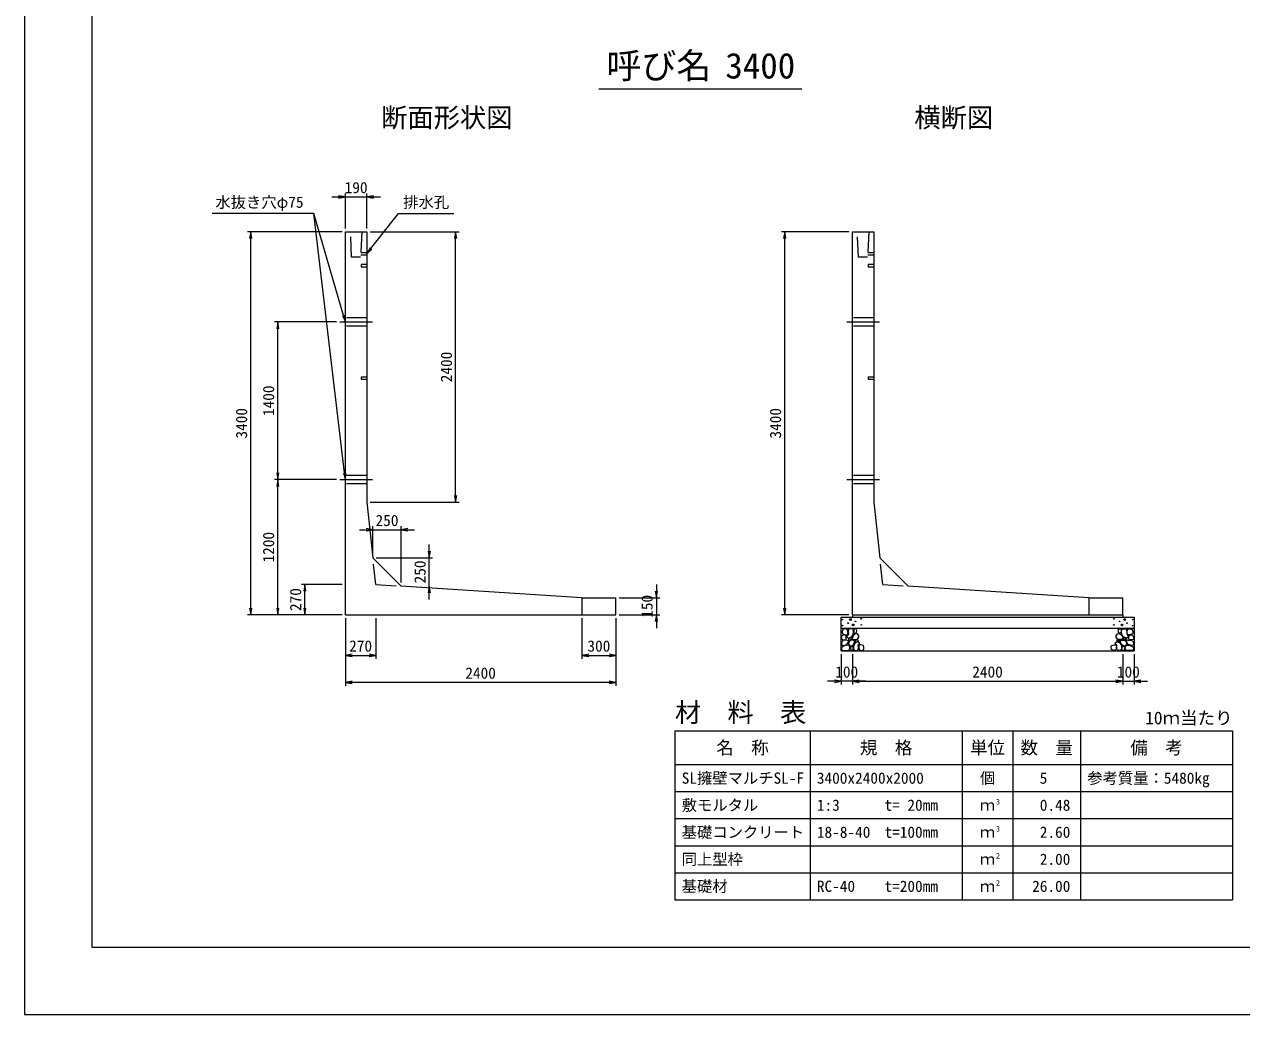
# Model space of a CAD drawing. Units: millimetres at full size, sheet at 1:30. Extents: x 87100 to 112330, y -109759 to -91939.
# Drawn here: x 87100 to 97906, y -109759 to -100967 of the extents above; entities that cross this region are included whole.
import ezdxf
from ezdxf.enums import TextEntityAlignment as Align

# ---------------------------------------------------------------- set-up
doc = ezdxf.new("R2010")
doc.units = ezdxf.units.MM
doc.header["$LTSCALE"] = 30
doc.linetypes.add('CHAIN', pattern=[18.5, 12, -1.5, 3.5, -1.5])
doc.linetypes.add('DASHED_SPACED', pattern=[12, 6, -6])
for name, color, linetype, lineweight in [('D-BMK', 2, 'CHAIN', 13), ('D-DCR-HCHn', 4, 'Continuous', 9), ('D-MTR-FRAM', 7, 'Continuous', 13), ('D-MTR-LINE', 7, 'Continuous', 13), ('D-STR-DIM', 7, 'Continuous', 9), ('D-STR-STRn', 1, 'Continuous', 13), ('D-STR-TXT', 7, 'Continuous', 9), ('D-TTL', 2, 'Continuous', 13), ('D-TTL-TXT', 7, 'Continuous', 13)]:
    doc.layers.add(name, color=color, linetype=linetype, lineweight=lineweight)
doc.layers.add('D-MTR', color=7, linetype='Continuous')
doc.layers.add('D-MTR-TXT', color=7, linetype='Continuous')
doc.styles.add('ＭＳ ゴシック', font='')
doc.styles.get('ＭＳ ゴシック').set_extended_font_data('MS Gothic')

# ---------------------------------------------------------------- blocks, each defined once
blk = doc.blocks.new('open_arrow')
at = {"color": 0, "linetype": 'Continuous', "lineweight": -2}
blk.add_lwpolyline([(7.5, 1.25), (0, 0), (7.5, -1.25)], dxfattribs=at)

msp = doc.modelspace()

# ---------------------------------------------------------------- linework, layer by layer
at = {"layer": 'D-BMK'}
for p, q in [((89900.11, -103608.73), (90190.11, -103608.73)), ((94400.11, -103608.73), (94690.11, -103608.73)), ((89900.11, -105008.73), (90190.11, -105008.73)), ((94400.11, -105008.73), (94690.11, -105008.73))]:
    msp.add_line(p, q, dxfattribs=at)
at = {"layer": 'D-DCR-HCHn'}
for points in [[(94357.39, -106394.92), (94350.46, -106415.72), (94359.7, -106429.59), (94382.82, -106431.9), (94398.6, -106425.13), (94392.06, -106408.79), (94396.69, -106399.54), (94387.44, -106390.3), (94373.57, -106385.67)], [(94401.27, -106471.72), (94418.39, -106446.04), (94416.25, -106439.62), (94392.7, -106433.19), (94371.3, -106435.33), (94356.32, -106448.18), (94354.18, -106463.16), (94356.32, -106478.14), (94373.44, -106482.42)], [(94401.31, -106337.13), (94380.51, -106332.51), (94362.01, -106341.76), (94359.7, -106362.56), (94364.33, -106378.74), (94387.44, -106385.67), (94403.62, -106385.67), (94410.55, -106374.12), (94410.55, -106348.69)], [(94419.8, -106334.82), (94412.87, -106355.62), (94415.18, -106378.74), (94399, -106404.17), (94419.8, -106415.72), (94442.91, -106404.17), (94456.78, -106385.67), (94461.41, -106355.62), (94456.78, -106339.44), (94442.91, -106332.51)], [(94424.42, -106415.72), (94412.87, -106424.97), (94417.49, -106431.9), (94433.67, -106431.9), (94440.6, -106429.59), (94445.23, -106420.35), (94438.29, -106413.41)], [(94459.09, -106390.3), (94447.54, -106418.03), (94456.78, -106429.59), (94484.52, -106429.59), (94496.08, -106424.97), (94507.64, -106408.79), (94507.64, -106394.92), (94496.08, -106376.43), (94482.21, -106374.12)], [(94463.72, -106339.44), (94463.72, -106367.18), (94475.27, -106374.12), (94486.83, -106367.18), (94489.14, -106351), (94486.83, -106337.13), (94470.65, -106332.51)], [(94493.3, -106448.18), (94504, -106439.62), (94499.72, -106433.19), (94484.73, -106433.19), (94478.31, -106435.33), (94474.03, -106443.9), (94480.45, -106450.32)], [(96841.13, -106390.3), (96852.68, -106418.03), (96843.44, -106429.59), (96815.7, -106429.59), (96804.14, -106424.97), (96792.58, -106408.79), (96792.58, -106394.92), (96804.14, -106376.43), (96818.01, -106374.12)], [(96806.92, -106448.18), (96796.22, -106439.62), (96800.5, -106433.19), (96815.49, -106433.19), (96821.91, -106435.33), (96826.19, -106443.9), (96819.77, -106450.32)], [(96836.5, -106339.44), (96836.5, -106367.18), (96824.95, -106374.12), (96813.39, -106367.18), (96811.08, -106351), (96813.39, -106337.13), (96829.57, -106332.51)], [(96880.42, -106334.82), (96887.35, -106355.62), (96885.04, -106378.74), (96901.22, -106404.17), (96880.42, -106415.72), (96857.31, -106404.17), (96843.44, -106385.67), (96838.81, -106355.62), (96843.44, -106339.44), (96857.31, -106332.51)], [(96875.8, -106415.72), (96887.35, -106424.97), (96882.73, -106431.9), (96866.55, -106431.9), (96859.62, -106429.59), (96854.99, -106420.35), (96861.93, -106413.41)], [(96898.96, -106471.72), (96881.83, -106446.04), (96883.97, -106439.62), (96907.52, -106433.19), (96928.92, -106435.33), (96943.9, -106448.18), (96946.04, -106463.16), (96943.9, -106478.14), (96926.78, -106482.42)], [(96898.91, -106337.13), (96919.71, -106332.51), (96938.21, -106341.76), (96940.52, -106362.56), (96935.9, -106378.74), (96912.78, -106385.67), (96896.6, -106385.67), (96889.67, -106374.12), (96889.67, -106348.69)], [(96942.83, -106394.92), (96949.76, -106415.72), (96940.52, -106429.59), (96917.4, -106431.9), (96901.62, -106425.13), (96908.16, -106408.79), (96903.53, -106399.54), (96912.78, -106390.3), (96926.65, -106385.67)], [(94409.83, -106525.22), (94424.81, -106518.8), (94429.09, -106497.4), (94420.53, -106482.42), (94405.55, -106478.14), (94386.28, -106480.28), (94364.88, -106488.84), (94354.18, -106501.68), (94354.18, -106516.66), (94360.6, -106525.22), (94386.28, -106523.08)], [(94461.19, -106471.72), (94471.89, -106446.04), (94463.33, -106435.33), (94437.65, -106435.33), (94426.95, -106439.62), (94416.25, -106454.6), (94416.25, -106467.44), (94426.95, -106484.56), (94439.79, -106486.7)], [(94456.91, -106518.8), (94456.91, -106493.12), (94446.21, -106486.7), (94435.51, -106493.12), (94433.37, -106508.1), (94435.51, -106520.94), (94450.49, -106525.22)], [(94497.58, -106523.08), (94504, -106503.82), (94501.86, -106482.42), (94516.84, -106458.88), (94497.58, -106448.18), (94476.17, -106458.88), (94463.33, -106476), (94459.05, -106503.82), (94463.33, -106518.8), (94476.17, -106525.22)], [(94514.7, -106520.94), (94533.96, -106525.22), (94551.08, -106516.66), (94553.22, -106497.4), (94548.94, -106482.42), (94527.54, -106476), (94512.56, -106476), (94506.14, -106486.7), (94506.14, -106510.24)], [(96785.52, -106520.94), (96766.26, -106525.22), (96749.14, -106516.66), (96747, -106497.4), (96751.28, -106482.42), (96772.68, -106476), (96787.66, -106476), (96794.08, -106486.7), (96794.08, -106510.24)], [(96802.64, -106523.08), (96796.22, -106503.82), (96798.36, -106482.42), (96783.38, -106458.88), (96802.64, -106448.18), (96824.05, -106458.88), (96836.89, -106476), (96841.17, -106503.82), (96836.89, -106518.8), (96824.05, -106525.22)], [(96839.03, -106471.72), (96828.33, -106446.04), (96836.89, -106435.33), (96862.57, -106435.33), (96873.27, -106439.62), (96883.97, -106454.6), (96883.97, -106467.44), (96873.27, -106484.56), (96860.43, -106486.7)], [(96843.31, -106518.8), (96843.31, -106493.12), (96854.01, -106486.7), (96864.71, -106493.12), (96866.85, -106508.1), (96864.71, -106520.94), (96849.73, -106525.22)], [(96890.39, -106525.22), (96875.41, -106518.8), (96871.13, -106497.4), (96879.69, -106482.42), (96894.67, -106478.14), (96913.94, -106480.28), (96935.34, -106488.84), (96946.04, -106501.68), (96946.04, -106516.66), (96939.62, -106525.22), (96913.94, -106523.08)]]:
    msp.add_lwpolyline(points, close=True, dxfattribs=at)
for centre, radius in [((94360.84, -106251.3), 3), ((94361.98, -106304.81), 3), ((94412.4, -106282.97), 3), ((94433.45, -106251.3), 7.5), ((94456.77, -106298.76), 7.5), ((94477.82, -106267.09), 3), ((94528.24, -106245.25), 3), ((94529.38, -106298.76), 3), ((96770.84, -106298.76), 3), ((96771.98, -106245.25), 3), ((96822.4, -106267.09), 3), ((96843.45, -106298.76), 7.5), ((96866.77, -106251.3), 7.5), ((96887.82, -106282.97), 3), ((96938.24, -106304.81), 3), ((96939.38, -106251.3), 3)]:
    msp.add_circle(centre, radius, dxfattribs=at)
at = {"layer": 'D-MTR-FRAM'}
for p, q in [((92875.11, -107238.73), (97825.11, -107238.73)), ((92875.11, -107238.73), (92875.11, -108738.73)), ((97825.11, -107238.73), (97825.11, -108738.73)), ((92875.11, -108738.73), (97825.11, -108738.73))]:
    msp.add_line(p, q, dxfattribs=at)
at = {"layer": 'D-MTR-LINE'}
for p, q in [((94075.11, -107238.73), (94075.11, -108738.73)), ((95425.11, -107238.73), (95425.11, -108738.73)), ((95875.11, -107238.73), (95875.11, -108738.73)), ((96475.11, -107238.73), (96475.11, -108738.73)), ((92875.11, -107538.73), (97825.11, -107538.73)), ((92875.11, -107778.73), (97825.11, -107778.73)), ((92875.11, -108018.73), (97825.11, -108018.73)), ((92875.11, -108258.73), (97825.11, -108258.73)), ((92875.11, -108498.73), (97825.11, -108498.73))]:
    msp.add_line(p, q, dxfattribs=at)
at = {"layer": 'D-STR-DIM'}
for p, q in [((89830.11, -102498.73), (90260.11, -102498.73)), ((89950.11, -102778.73), (89950.11, -102468.73)), ((90140.11, -102778.73), (90140.11, -102468.73)), ((89920.11, -102808.73), (89080.11, -102808.73)), ((89110.11, -106208.73), (89110.11, -102808.73)), ((90170.11, -102808.73), (90958.75, -102808.73)), ((90928.75, -105208.73), (90928.75, -102808.73)), ((94420.11, -102808.73), (93820.11, -102808.73)), ((93850.11, -106208.73), (93850.11, -102808.73)), ((89870.11, -103608.73), (89320.11, -103608.73)), ((89350.11, -105008.73), (89350.11, -103608.73)), ((89870.11, -105008.73), (89320.11, -105008.73)), ((89870.11, -105008.73), (89320.11, -105008.73)), ((89350.11, -106208.73), (89350.11, -105008.73)), ((90170.11, -105208.73), (90958.75, -105208.73)), ((90074.32, -105453.43), (90564.32, -105453.43)), ((90194.32, -105673.43), (90194.32, -105423.43)), ((90444.32, -105923.43), (90444.32, -105423.43)), ((90694.32, -106073.43), (90694.32, -105583.43)), ((90224.32, -105703.43), (90724.32, -105703.43)), ((89920.11, -105938.73), (89560.11, -105938.73)), ((89590.11, -106208.73), (89590.11, -105938.73)), ((92710.11, -105938.73), (92710.11, -106328.73)), ((92380.11, -106058.73), (92740.11, -106058.73)), ((89920.11, -106208.73), (89080.11, -106208.73)), ((89920.11, -106208.73), (89320.11, -106208.73)), ((89920.11, -106208.73), (89560.11, -106208.73)), ((92380.11, -106208.73), (92740.11, -106208.73)), ((94420.11, -106208.73), (93820.11, -106208.73)), ((89950.11, -106238.73), (89950.11, -106838.73)), ((89950.11, -106238.73), (89950.11, -106598.73)), ((90220.11, -106238.73), (90220.11, -106598.73)), ((92050.11, -106238.73), (92050.11, -106598.73)), ((92350.11, -106238.73), (92350.11, -106838.73)), ((92350.11, -106238.73), (92350.11, -106598.73)), ((89950.11, -106568.73), (90220.11, -106568.73)), ((92050.11, -106568.73), (92350.11, -106568.73)), ((94350.11, -106558.73), (94350.11, -106828.73)), ((94450.11, -106558.73), (94450.11, -106828.73)), ((94450.11, -106558.73), (94450.11, -106828.73)), ((96850.11, -106558.73), (96850.11, -106828.73)), ((96850.11, -106558.73), (96850.11, -106828.73)), ((96950.11, -106558.73), (96950.11, -106828.73)), ((92350.11, -106808.73), (89950.11, -106808.73)), ((94570.11, -106798.73), (94230.11, -106798.73)), ((94450.11, -106798.73), (96850.11, -106798.73)), ((96730.11, -106798.73), (97070.11, -106798.73))]:
    msp.add_line(p, q, dxfattribs=at)
for points in [[(89950.11, -105008.73), (89943.05, -104949.14), (89670.11, -102646.51)], [(89950.11, -103608.73), (89933.35, -103551.12), (89670.11, -102646.51)], [(90140.11, -103003.73), (90177.12, -102956.51), (90420.11, -102646.51)]]:
    msp.add_lwpolyline(points, dxfattribs=at)
at = {"layer": 'D-STR-STRn'}
for p, q in [((89950.11, -106208.73), (89950.11, -102808.73)), ((89950.11, -102808.73), (90140.11, -102808.73)), ((90140.11, -102808.73), (90140.11, -105208.73)), ((94450.11, -106208.73), (94450.11, -102808.73)), ((94450.11, -102808.73), (94640.11, -102808.73)), ((94640.11, -102808.73), (94640.11, -105208.73)), ((90140.11, -105208.73), (90194.32, -105703.43)), ((94640.11, -105208.73), (94694.32, -105703.43)), ((90444.32, -105953.43), (90194.32, -105703.43)), ((94944.32, -105953.43), (94694.32, -105703.43)), ((92050.11, -106058.73), (90444.32, -105953.43)), ((96550.11, -106058.73), (94944.32, -105953.43)), ((92050.11, -106058.73), (92350.11, -106058.73)), ((92050.11, -106058.73), (92050.11, -106208.73)), ((92350.11, -106208.73), (92350.11, -106058.73)), ((96550.11, -106058.73), (96850.11, -106058.73)), ((96550.11, -106058.73), (96550.11, -106208.73)), ((96850.11, -106208.73), (96850.11, -106058.73)), ((89950.11, -106208.73), (92350.11, -106208.73)), ((89950.11, -106208.73), (92050.11, -106208.73)), ((94450.11, -106208.73), (94450.11, -106228.73)), ((94450.11, -106208.73), (96850.11, -106208.73)), ((96850.11, -106208.73), (96850.11, -106228.73)), ((94350.11, -106528.73), (94350.11, -106228.73)), ((94350.11, -106228.73), (96950.11, -106228.73)), ((96950.11, -106228.73), (96950.11, -106528.73)), ((94350.11, -106328.73), (96950.11, -106328.73)), ((94350.11, -106528.73), (96950.11, -106528.73))]:
    msp.add_line(p, q, dxfattribs=at)
at = {"layer": 'D-STR-STRn', "linetype": 'DASHED_SPACED'}
for p, q in [((90005.11, -103033.73), (89995.11, -102808.73)), ((90095.11, -102808.73), (90085.11, -103033.73)), ((94505.11, -103033.73), (94495.11, -102808.73)), ((94595.11, -102808.73), (94585.11, -103033.73)), ((90085.11, -103033.73), (90005.11, -103033.73)), ((90086, -103013.73), (90140.11, -103013.73)), ((90086.89, -102993.73), (90140.11, -102993.73)), ((94585.11, -103033.73), (94505.11, -103033.73)), ((94586, -103013.73), (94640.11, -103013.73)), ((94586.89, -102993.73), (94640.11, -102993.73)), ((90140.11, -103571.23), (89950.11, -103571.23)), ((94640.11, -103571.23), (94450.11, -103571.23)), ((90140.11, -103646.23), (89950.11, -103646.23)), ((94640.11, -103646.23), (94450.11, -103646.23)), ((90140.11, -104971.23), (89950.11, -104971.23)), ((94640.11, -104971.23), (94450.11, -104971.23)), ((90140.11, -105046.23), (89950.11, -105046.23)), ((94640.11, -105046.23), (94450.11, -105046.23))]:
    msp.add_line(p, q, dxfattribs=at)
at = {"layer": 'D-STR-STRn', "color": 2, "linetype": 'DASHED_SPACED'}
for p, q in [((90220.11, -105938.73), (90194.32, -105703.43)), ((94720.11, -105938.73), (94694.32, -105703.43)), ((90220.11, -105938.73), (90444.32, -105953.43)), ((94720.11, -105938.73), (94944.32, -105953.43))]:
    msp.add_line(p, q, dxfattribs=at)
at = {"layer": 'D-STR-STRn', "linetype": 'DASHED_SPACED'}
for points in [[(90140.11, -103099.23), (90090.11, -103099.23), (90090.11, -103118.23), (90140.11, -103118.23)], [(94640.11, -103099.23), (94590.11, -103099.23), (94590.11, -103118.23), (94640.11, -103118.23)], [(90140.11, -104099.23), (90090.11, -104099.23), (90090.11, -104118.23), (90140.11, -104118.23)], [(94640.11, -104099.23), (94590.11, -104099.23), (94590.11, -104118.23), (94640.11, -104118.23)]]:
    msp.add_lwpolyline(points, dxfattribs=at)
at = {"layer": 'D-STR-TXT'}
for p, q in [((89670.11, -102646.51), (88767.93, -102646.51)), ((90420.11, -102646.51), (90912.29, -102646.51))]:
    msp.add_line(p, q, dxfattribs=at)
at = {"layer": 'D-TTL'}
for points in [[(87100.11, -109758.73), (112330.11, -109758.73), (112330.11, -91938.73), (87100.11, -91938.73)], [(87700.11, -109158.73), (111730.11, -109158.73), (111730.11, -92538.73), (87700.11, -92538.73)]]:
    msp.add_lwpolyline(points, close=True, dxfattribs=at)
at = {"layer": 'D-TTL-TXT'}
msp.add_line((92200.11, -101538.73), (94000.11, -101538.73), dxfattribs=at)

# ---------------------------------------------------------------- block references
at = {"layer": 'D-STR-DIM', "xscale": 8, "yscale": 8}
for p, rotation in [((89950.11, -102498.73), 180), ((89110.11, -102808.73), 270), ((90928.75, -102808.73), 270), ((93850.11, -102808.73), 270), ((90140.11, -103003.73), 51.9), ((89350.11, -103608.73), 270), ((89950.11, -103608.73), 106.2), ((89350.11, -105008.73), 90), ((89350.11, -105008.73), 270), ((89950.11, -105008.73), 96.8), ((90928.75, -105208.73), 90), ((90194.32, -105453.43), 180), ((90694.32, -105703.43), 90), ((89590.11, -105938.73), 270), ((90694.32, -105953.43), 270), ((92710.11, -106058.73), 90), ((89110.11, -106208.73), 90), ((89350.11, -106208.73), 90), ((89590.11, -106208.73), 90), ((92710.11, -106208.73), 270), ((93850.11, -106208.73), 90), ((90220.11, -106568.73), 180), ((92350.11, -106568.73), 180), ((92350.11, -106808.73), 180), ((94350.11, -106798.73), 180), ((96850.11, -106798.73), 180), ((96850.11, -106798.73), 180)]:
    msp.add_blockref('open_arrow', p, dxfattribs=dict(at, rotation=rotation))
for p in [(90140.11, -102498.73), (90444.32, -105453.43), (89950.11, -106568.73), (92050.11, -106568.73), (89950.11, -106808.73), (94450.11, -106798.73), (94450.11, -106798.73), (96950.11, -106798.73)]:
    msp.add_blockref('open_arrow', p, dxfattribs=at)

# ---------------------------------------------------------------- texts
at = {"layer": 'D-MTR', "style": 'ＭＳ ゴシック'}
msp.add_text('材\u3000料\u3000表', height=170.9, dxfattribs=at).set_placement((92875.11, -107211.5), align=Align.BOTTOM_LEFT)
msp.add_text('10ｍ当たり', height=113.9, dxfattribs=at).set_placement((97825.11, -107215.58), align=Align.BOTTOM_RIGHT)
at = {"layer": 'D-MTR-TXT', "style": 'ＭＳ ゴシック'}
for s, height, p in [('名\u3000称', 113.9, (93475.11, -107388.73)), ('規\u3000格', 113.9, (94750.11, -107388.73)), ('単位', 113.9, (95650.11, -107388.73)), ('数\u3000量', 113.9, (96175.11, -107388.73)), ('備\u3000考', 113.9, (97150.11, -107388.73)), ('個', 99.69, (95650.11, -107658.73)), ('ｍ', 99.69, (95650.11, -107898.73)), ('ｍ', 99.69, (95650.11, -108138.73)), ('ｍ', 99.69, (95650.11, -108378.73)), ('ｍ', 99.69, (95650.11, -108618.73))]:
    msp.add_text(s, height=height, dxfattribs=at).set_placement(p, align=Align.MIDDLE_CENTER)
for s, p in [('SL擁壁マルチSL-F', (92935.11, -107658.73)), ('3400x2400x2000', (94135.11, -107658.73)), ('参考質量：5480kg', (96535.11, -107658.73)), ('敷モルタル', (92935.11, -107898.73)), ('1:3', (94135.11, -107898.73)), ('t= 20mm', (94735.11, -107898.73)), ('基礎コンクリート', (92935.11, -108138.73)), ('18-8-40', (94135.11, -108138.73)), ('t=100mm', (94735.11, -108138.73)), ('同上型枠', (92935.11, -108378.73)), ('基礎材', (92935.11, -108618.73)), ('RC-40', (94135.11, -108618.73)), ('t=200mm', (94735.11, -108618.73))]:
    msp.add_text(s, height=99.69, dxfattribs=at).set_placement(p, align=Align.MIDDLE_LEFT)
for s, p in [('5', (96180.44, -107658.73)), ('0.48', (96385.11, -107898.73)), ('2.60', (96385.11, -108138.73)), ('2.00', (96385.11, -108378.73)), ('26.00', (96385.11, -108618.73))]:
    msp.add_text(s, height=99.69, dxfattribs=at).set_placement(p, align=Align.MIDDLE_RIGHT)
for s, p in [('3', (95725.11, -107908.29)), ('3', (95725.11, -108148.29)), ('2', (95725.11, -108388.29)), ('2', (95725.11, -108628.29))]:
    msp.add_text(s, height=49.84, dxfattribs=at).set_placement(p, align=Align.BOTTOM_LEFT)
at = {"layer": 'D-STR-DIM', "style": 'ＭＳ ゴシック'}
for s, p in [('190', (90045.11, -102416.23)), ('250', (90319.32, -105370.93)), ('270', (90085.11, -106486.23)), ('300', (92200.11, -106486.23)), ('2400', (91150.11, -106726.23)), ('100', (94400.11, -106716.23)), ('2400', (95650.11, -106716.23)), ('100', (96900.11, -106716.23))]:
    msp.add_text(s, height=99.69, dxfattribs=at).set_placement(p, align=Align.MIDDLE_CENTER)
for s, p in [('2400', (90846.25, -104008.73)), ('1400', (89267.61, -104308.73)), ('3400', (89027.61, -104508.73)), ('3400', (93767.61, -104508.73)), ('1200', (89267.61, -105608.73)), ('250', (90611.82, -105828.43)), ('270', (89507.61, -106073.73)), ('150', (92627.61, -106133.73))]:
    msp.add_text(s, height=99.69, rotation=90, dxfattribs=at).set_placement(p, align=Align.MIDDLE_CENTER)
at = {"layer": 'D-STR-TXT', "style": 'ＭＳ ゴシック'}
for s, p in [('水抜き穴φ75', (88795.83, -102625.63)), ('排水孔', (90462.91, -102625.63))]:
    msp.add_text(s, height=99.69, dxfattribs=at).set_placement(p, align=Align.BOTTOM_LEFT)
at = {"layer": 'D-TTL-TXT', "style": 'ＭＳ ゴシック'}
for s, height, p in [('呼び名', 227.9, (92732.61, -101516.23)), ('3400', 227.9, (93632.61, -101516.23)), ('断面形状図', 170.9, (90850.11, -101931.5)), ('横断図', 170.9, (95350.11, -101931.5))]:
    msp.add_text(s, height=height, dxfattribs=at).set_placement(p, align=Align.BOTTOM_CENTER)

doc.saveas('drawing.dxf')
